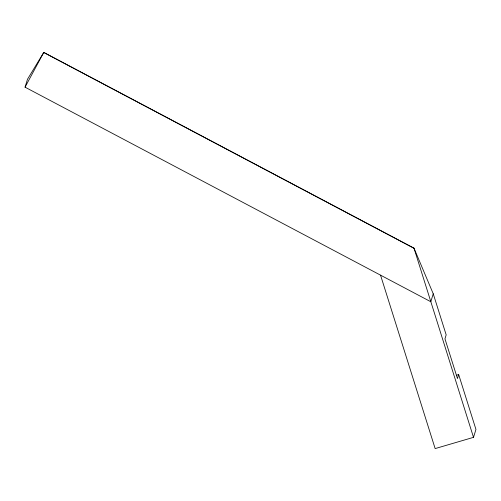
<?xml version="1.0" encoding="UTF-8"?>
<svg xmlns="http://www.w3.org/2000/svg" width="501" height="501" viewBox="0 0 501 501"><rect width="100%" height="100%" fill="white"/><g stroke="black" fill="none" stroke-linecap="round" stroke-linejoin="round"><path stroke-width="0.75" d="M433.246 293.805L430.804 301.734L25.05 87.18L27.492 79.246L43.781 52.411L413.989 248.17L433.246 293.805L446.178 334.868L444.957 338.833L457.463 378.549L458.678 374.579L456.43 375.243M25.05 87.18L43.781 52.411M380.535 275.155L435.15 448.589L473.508 437.348L413.989 248.17M473.508 437.348L475.95 429.42L458.678 374.579M43.756 52.492L413.964 248.252"/></g></svg>
